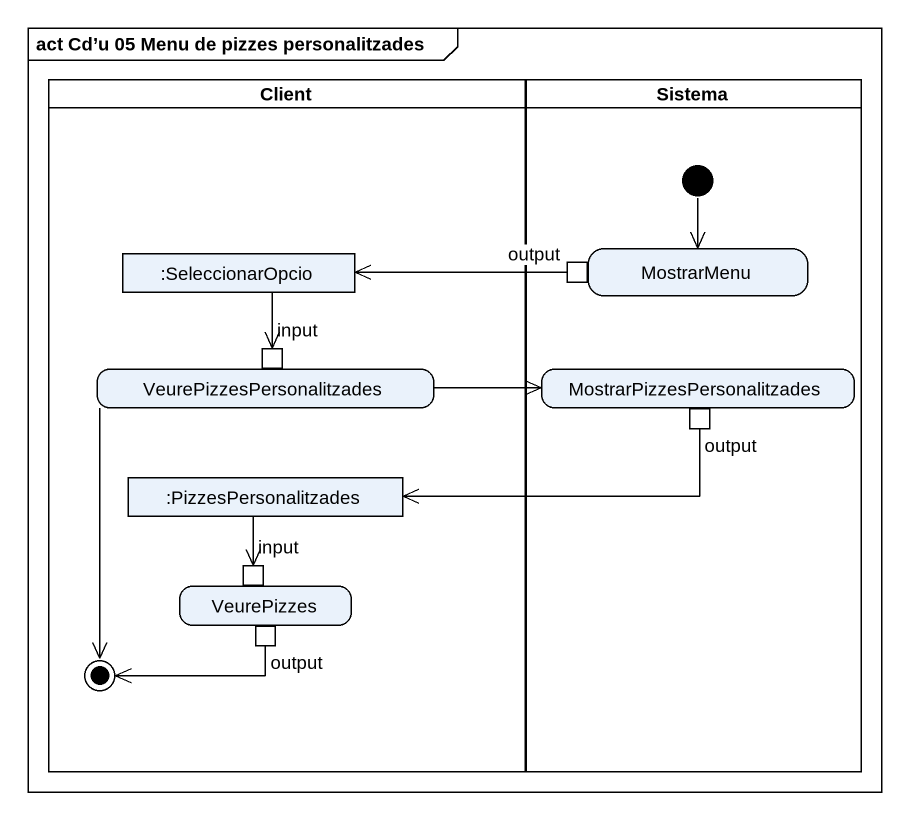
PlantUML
@startuml
mainframe act Cd’u 05 Menu de pizzes personalitzades
hide empty description
state Client <<partition>> {
  state ":SeleccionarOpcio" as SeleccionarOpcio <<object>>
  state VeurePizzesPersonalitzades {
    state input <<inputPin>>
  }
  state ":PizzesPersonalitzades" as PizzesPersonalitzades <<object>>
  state VeurePizzes {
    state "input" as input_2 <<inputPin>>
    state "output" as output_3 <<outputPin>>
  }
  state final1 <<end>>
}
state Sistema <<partition>> {
  state MostrarMenu {
    state output <<outputPin>>
  }
  state MostrarPizzesPersonalitzades {
    state "output" as output_2 <<outputPin>>
  }
  [*] --> MostrarMenu
}
SeleccionarOpcio --> input
output -left-> SeleccionarOpcio
VeurePizzesPersonalitzades -right-> MostrarPizzesPersonalitzades
VeurePizzesPersonalitzades --> final1
output_2 -left-> PizzesPersonalitzades
PizzesPersonalitzades --> input_2
output_3 -left-> final1
@enduml
